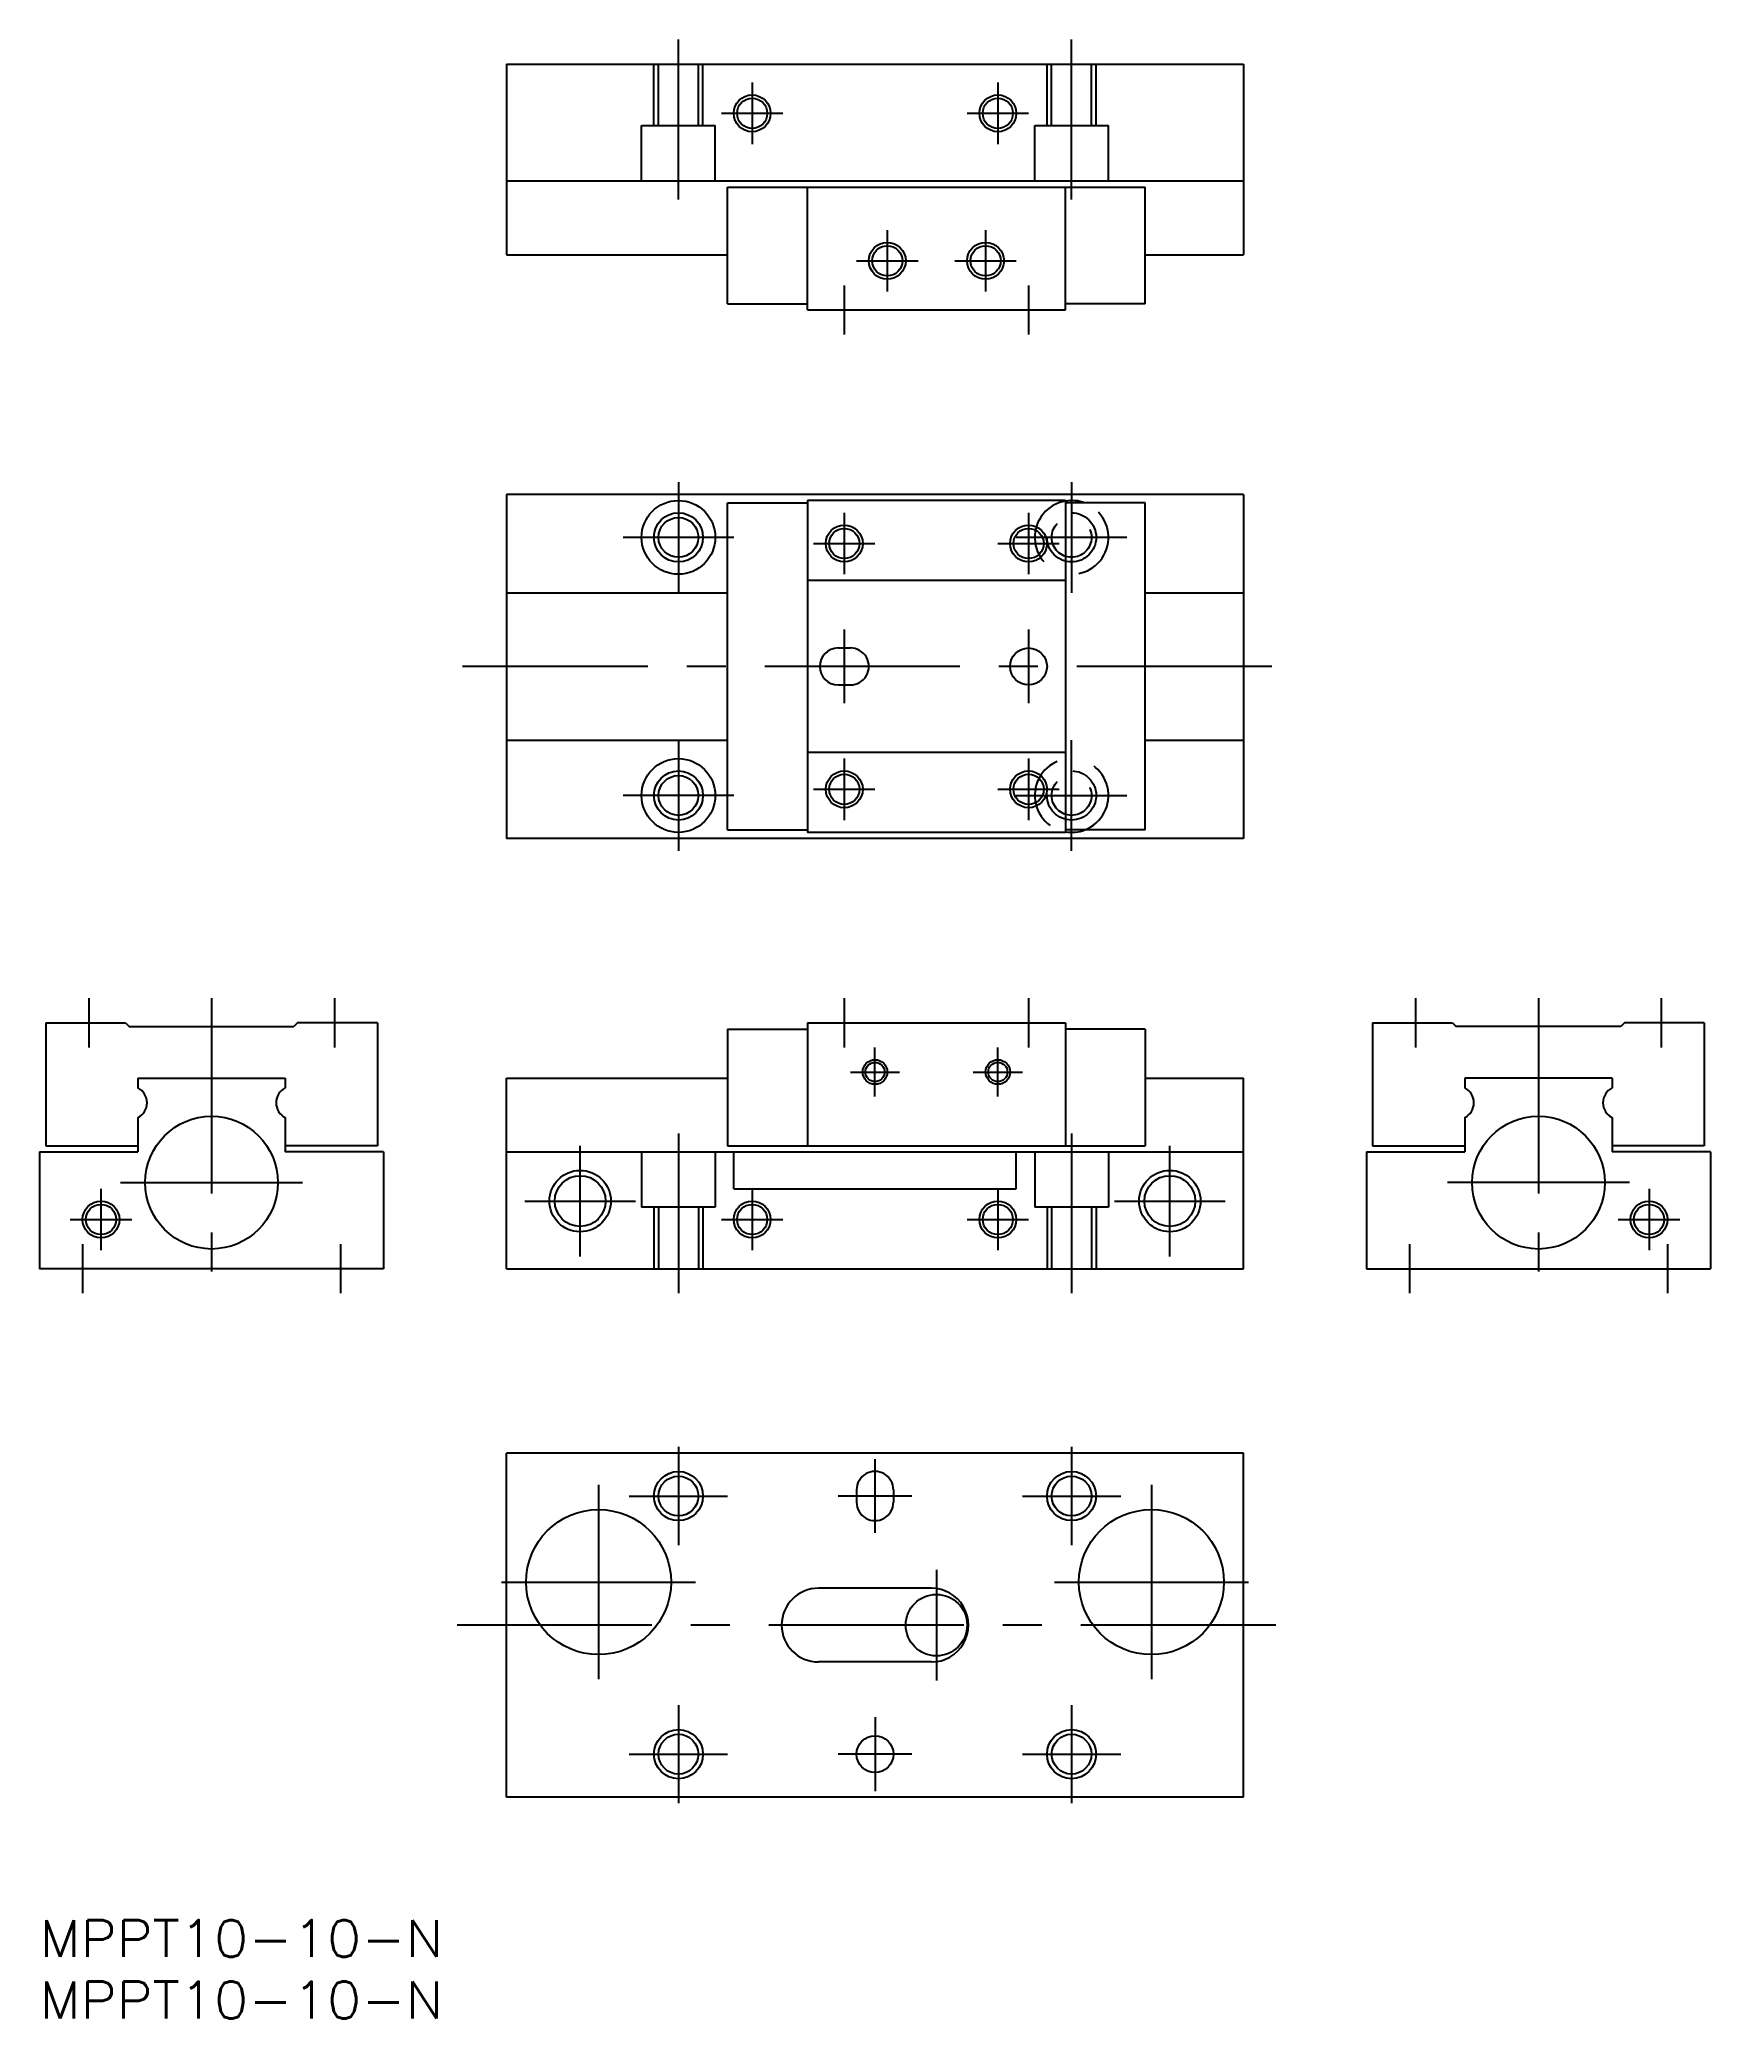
# Model space of a CAD drawing. Extents: x 0 to 136, y -8 to 153.
import ezdxf

# ---------------------------------------------------------------- set-up
doc = ezdxf.new("R2010")
doc.units = 0
doc.header["$LTSCALE"] = 0.5
doc.linetypes.add('CENTER', pattern=[50.8, 31.75, -6.35, 6.35, -6.35])
doc.linetypes.add('DASHED', pattern=[19.05, 12.7, -6.35])
for name, color, linetype in [('MSM_CENTER', 1, 'CENTER'), ('MSM_CONTINUOUS', 7, 'CONTINUOUS'), ('MSM_DASHED', 4, 'DASHED'), ('MSM_NARROW', 5, 'CONTINUOUS'), ('MSM_PART_NUMBER', 7, 'CONTINUOUS')]:
    doc.layers.add(name, color=color, linetype=linetype)
doc.styles.get("Standard").update_dxf_attribs({"font": 'txt.shx', "height": 3, "bigfont": 'bigfont.shx'})

# ---------------------------------------------------------------- blocks, each defined once
blk = doc.blocks.new('*U2')
at = {"layer": 'MSM_PART_NUMBER', "width": 1.083}
blk.add_text('MPPT10-10-N', height=3, dxfattribs=at).set_placement((0, -3))
blk = doc.blocks.new('*U3')
at = {"layer": 'MSM_PART_NUMBER', "width": 1.083}
blk.add_text('MPPT10-10-N', height=3, dxfattribs=at).set_placement((0, -8))

msp = doc.modelspace()

# ---------------------------------------------------------------- linework, layer by layer
at = {"layer": 'MSM_CENTER'}
for p, q in [((52, 140), (52, 153)), ((84, 140), (84, 153)), ((58, 149.5), (58, 144.5)), ((77.999969, 149.5), (77.999969, 144.5)), ((55.5, 147), (60.5, 147)), ((75.499969, 147), (80.499969, 147)), ((68.999985, 137.5), (68.999985, 132.5)), ((76.999985, 137.5), (76.999985, 132.5)), ((66.499985, 135), (71.499985, 135)), ((74.499985, 135), (79.499985, 135)), ((65.499985, 133), (65.499985, 129)), ((80.499985, 133), (80.499985, 129)), ((52, 117), (52, 108)), ((83.999969, 117), (83.999969, 108)), ((65.499985, 114.5), (65.499985, 109.5)), ((80.499985, 114.5), (80.499985, 109.5)), ((56.5, 112.5), (47.5, 112.5)), ((62.999985, 112), (67.999985, 112)), ((77.999985, 112), (82.999985, 112)), ((88.499969, 112.5), (79.499969, 112.5)), ((65.499985, 105), (65.499985, 99)), ((80.499985, 105), (80.499985, 99)), ((100.297928, 102), (34.41284, 102)), ((52, 96), (52, 87)), ((83.999969, 87), (83.999969, 96)), ((65.499985, 94.5), (65.499985, 89.5)), ((80.499985, 94.5), (80.499985, 89.5)), ((62.999985, 92), (67.999985, 92)), ((77.999985, 92), (82.999985, 92)), ((56.5, 91.5), (47.5, 91.5)), ((79.499969, 91.5), (88.499969, 91.5)), ((4, 75), (4, 71)), ((14, 75), (14, 51)), ((24, 75), (24, 71)), ((65.499985, 75), (65.499985, 71)), ((80.499985, 75), (80.499985, 71)), ((112, 75), (112, 71)), ((122, 75), (122, 51)), ((132, 75), (132, 71)), ((67.999985, 67), (67.999985, 71)), ((77.999985, 67), (77.999985, 71)), ((65.999985, 69), (69.999985, 69)), ((75.999985, 69), (79.999985, 69)), ((44, 54), (44, 63)), ((52, 64), (52, 51)), ((84, 64), (84, 51)), ((92, 54), (92, 63)), ((6.60001, 60), (21.39999, 60)), ((129.400002, 60), (114.599998, 60)), ((5, 59.5), (5, 54.5)), ((39.5, 58.5), (48.5, 58.5)), ((58, 59.5), (58, 54.5)), ((77.999969, 59.5), (77.999969, 54.5)), ((87.5, 58.5), (96.5, 58.5)), ((131, 59.5), (131, 54.5)), ((2.5, 57), (7.5, 57)), ((55.5, 57), (60.5, 57)), ((75.499969, 57), (80.499969, 57)), ((128.5, 57), (133.5, 57)), ((3.5, 55), (3.5, 51)), ((24.5, 55), (24.5, 51)), ((111.5, 55), (111.5, 51)), ((132.5, 55), (132.5, 51)), ((52, 38.5), (52, 30.5)), ((68, 31.5), (68, 37.5)), ((84, 38.5), (84, 30.5)), ((45.50003, 35.400009), (45.50003, 19.600006)), ((48, 34.5), (56, 34.5)), ((71, 34.5), (65, 34.5)), ((80, 34.5), (88, 34.5)), ((90.499969, 35.400009), (90.499969, 19.600006)), ((37.60003, 27.5), (53.40003, 27.5)), ((73, 28.5), (73, 19.5)), ((82.599968, 27.5), (98.399971, 27.5)), ((100.632534, 24), (34.0005, 24)), ((52, 17.5), (52, 9.5)), ((68, 16.5), (68, 10.5)), ((84, 17.5), (84, 9.5)), ((48, 13.5), (56, 13.5)), ((71, 13.5), (65, 13.5)), ((80, 13.5), (88, 13.5))]:
    msp.add_line(p, q, dxfattribs=at)
at = {"layer": 'MSM_CONTINUOUS'}
for p, q in [((38, 151), (38, 135.5)), ((38, 151), (98, 151)), ((98, 151), (98, 135.5)), ((38, 141.5), (98, 141.5)), ((55.99997, 131.5), (55.99997, 141)), ((55.99997, 141), (90, 141)), ((62.499985, 131), (62.499985, 141)), ((83.499985, 131), (83.499985, 141)), ((90, 131.5), (90, 141)), ((38, 135.5), (55.99997, 135.5)), ((90, 135.5), (98, 135.5)), ((55.99997, 131.5), (62.499985, 131.5)), ((62.499985, 131), (83.499985, 131)), ((90, 131.5), (83.499985, 131.5)), ((38, 116), (38, 88)), ((98, 116), (38, 116)), ((98, 116), (98, 88)), ((55.99997, 88.7), (55.99997, 115.3)), ((55.99997, 115.3), (62.499985, 115.3)), ((62.499985, 115.5), (62.499985, 88.5)), ((83.499985, 115.5), (62.499985, 115.5)), ((83.499985, 115.5), (83.499985, 88.5)), ((90, 115.3), (83.499985, 115.3)), ((90, 88.7), (90, 115.3)), ((38, 108), (55.99997, 108)), ((83.499985, 109), (62.499985, 109)), ((90, 108), (98, 108)), ((64.999985, 103.5), (65.999985, 103.5)), ((64.999985, 100.5), (65.999985, 100.5)), ((38, 96), (55.99997, 96)), ((83.499985, 95), (62.499985, 95)), ((90, 96), (98, 96)), ((55.99997, 88.7), (62.499985, 88.7)), ((90, 88.7), (83.499985, 88.7)), ((98, 88), (38, 88)), ((83.499985, 88.5), (62.499985, 88.5)), ((0.5, 73), (7, 73)), ((0.5, 73), (0.5, 63)), ((6.99998, 72.999992), (7.29999, 72.699989)), ((7.29999, 72.699997), (20.69998, 72.699997)), ((20.99998, 73.000015), (20.69998, 72.700012)), ((27.5, 73), (21, 73)), ((27.5, 73), (27.5, 63)), ((55.99997, 72.5), (55.99997, 63)), ((55.99997, 72.5), (62.499985, 72.5)), ((62.499985, 73), (62.499985, 63)), ((62.499985, 73), (83.499985, 73)), ((83.499985, 73), (83.499985, 63)), ((90, 72.5), (83.499985, 72.5)), ((90, 72.5), (90, 63)), ((108.5, 73), (108.5, 63)), ((108.5, 73), (115, 73)), ((115.000008, 73.000015), (115.300011, 72.700012)), ((128.700012, 72.699997), (115.300018, 72.699997)), ((129.000006, 73), (128.700001, 72.699997)), ((135.5, 73), (129, 73)), ((135.5, 73), (135.5, 63)), ((8, 68.5), (8, 67.709335)), ((8, 68.5), (20, 68.5)), ((20, 68.5), (20, 67.709335)), ((38, 53), (38, 68.5)), ((38, 68.5), (55.99997, 68.5)), ((90, 68.5), (98, 68.5)), ((98, 53), (98, 68.5)), ((116, 68.5), (116, 67.709335)), ((128, 68.5), (116, 68.5)), ((128, 68.5), (128, 67.709335)), ((8, 65.290665), (8, 62.5)), ((20, 65.290665), (20, 62.5)), ((116, 65.290665), (116, 62.5)), ((128, 65.290665), (128, 62.5)), ((0.5, 63), (8, 63)), ((27.5, 63), (20, 63)), ((55.99997, 63), (90, 63)), ((108.5, 63), (116, 63)), ((135.5, 63), (128, 63)), ((0, 62.5), (8, 62.5)), ((0, 62.5), (0, 53)), ((28, 62.5), (20, 62.5)), ((28, 62.5), (28, 53)), ((38, 62.5), (98, 62.5)), ((56.5, 59.500008), (56.5, 62.5)), ((79.5, 59.500008), (79.5, 62.5)), ((108, 62.5), (116, 62.5)), ((108, 62.5), (108, 53)), ((136, 62.5), (128, 62.5)), ((136, 62.5), (136, 53)), ((56.5, 59.500008), (79.5, 59.500008)), ((28, 53), (0, 53)), ((38, 53), (98, 53)), ((108, 53), (136, 53)), ((38, 10), (38, 38)), ((98, 38), (38, 38)), ((98, 10), (98, 38)), ((66.5, 35), (66.5, 34)), ((69.5, 35), (69.5, 34)), ((72.599983, 27), (63.399986, 27)), ((72.599983, 21), (63.399986, 21)), ((98, 10), (38, 10))]:
    msp.add_line(p, q, dxfattribs=at)
for centre, radius in [((58, 147), 1.2295), ((77.999969, 147), 1.2295), ((68.999985, 135), 1.2295), ((76.999985, 135), 1.2295), ((52, 112.5), 3), ((52, 112.5), 1.621), ((65.499985, 112), 1.2295), ((80.499985, 112), 1.2295), ((80.499985, 102), 1.5), ((52, 91.5), 3), ((52, 91.5), 1.621), ((65.499985, 92), 1.2295), ((80.499985, 92), 1.2295), ((67.999985, 69), 0.7835), ((77.999985, 69), 0.7835), ((14, 60), 5.4), ((122, 60), 5.4), ((44, 58.5), 2.067), ((92, 58.5), 2.067), ((5, 57), 1.2295), ((58, 57), 1.2295), ((77.999969, 57), 1.2295), ((131, 57), 1.2295), ((52, 34.5), 1.621), ((84, 34.5), 1.621), ((45.50003, 27.5), 5.9), ((90.499969, 27.5), 5.9), ((73, 24), 2.5), ((52, 13.5), 1.621), ((68, 13.5), 1.5), ((84, 13.5), 1.621)]:
    msp.add_circle(centre, radius, dxfattribs=at)
for centre, radius, start, end in [((83.999969, 112.5), 3, 68.96053022, 99.59375831), ((64.999985, 102), 1.5, 90.000003, 270), ((65.999985, 102), 1.5, 270, 90.000003), ((83.999969, 91.5), 3, 260.40624169, 291.03946978), ((7.39999, 66.5), 1.350003, 296.38621, 63.610023), ((20.59999, 66.5), 1.35, 116.38737, 243.61085), ((115.400009, 66.5), 1.35, 296.38914, 63.612632), ((128.600006, 66.5), 1.350003, 116.38998, 243.61378), ((68, 35), 1.5, 0, 180.00001), ((68, 34), 1.5, 179.99999, 0.00001), ((63.399986, 24), 3, 90.000003, 270), ((72.599983, 24), 3, 270, 90.000003)]:
    msp.add_arc(centre, radius, start, end, dxfattribs=at)
at = {"layer": 'MSM_DASHED'}
for p, q in [((50, 146), (50, 151)), ((50.379, 146), (50.379, 151)), ((53.621, 146), (53.621, 151)), ((54, 146), (54, 151)), ((82, 146), (82, 151)), ((82.379, 146), (82.379, 151)), ((85.621, 146), (85.621, 151)), ((86, 146), (86, 151)), ((49, 146), (55, 146)), ((49, 141.5), (49, 146)), ((55, 141.5), (55, 146)), ((81, 146), (87, 146)), ((81, 141.5), (81, 146)), ((87, 141.5), (87, 146)), ((49, 62.5), (49, 58)), ((55, 62.5), (55, 58)), ((81, 62.5), (81, 58)), ((87, 62.5), (87, 58)), ((55, 58), (49, 58)), ((50, 58), (50, 53)), ((50.379, 58), (50.379, 53)), ((53.621, 58), (53.621, 53)), ((54, 58), (54, 53)), ((87, 58), (81, 58)), ((82, 58), (82, 53)), ((82.379, 58), (82.379, 53)), ((85.621, 58), (85.621, 53)), ((86, 58), (86, 53))]:
    msp.add_line(p, q, dxfattribs=at)
for centre, radius in [((83.999969, 112.5), 2), ((83.999969, 112.5), 1.621), ((83.999969, 91.5), 2), ((83.999969, 91.5), 1.621)]:
    msp.add_circle(centre, radius, dxfattribs=at)
for centre, start, end in [((83.999969, 112.5), 99.59375831, 68.96053022), ((83.999969, 91.5), 291.03946978, 260.40624169)]:
    msp.add_arc(centre, 3, start, end, dxfattribs=at)
at = {"layer": 'MSM_NARROW'}
for centre, radius in [((58, 147), 1.5), ((77.999969, 147), 1.5), ((68.999985, 135), 1.5), ((76.999985, 135), 1.5), ((52, 112.5), 2), ((65.499985, 112), 1.5), ((80.499985, 112), 1.5), ((52, 91.5), 2), ((65.499985, 92), 1.5), ((80.499985, 92), 1.5), ((67.999985, 69), 1), ((77.999985, 69), 1), ((44, 58.5), 2.5), ((92, 58.5), 2.5), ((5, 57), 1.5), ((58, 57), 1.5), ((77.999969, 57), 1.5), ((131, 57), 1.5), ((52, 34.5), 2), ((84, 34.5), 2), ((52, 13.5), 2), ((84, 13.5), 2)]:
    msp.add_circle(centre, radius, dxfattribs=at)

# ---------------------------------------------------------------- block references
at = {"layer": 'MSM_CONTINUOUS'}
for name in ['*U2', '*U3']:
    msp.add_blockref(name, (0, 0), dxfattribs=at)

doc.saveas('drawing.dxf')
